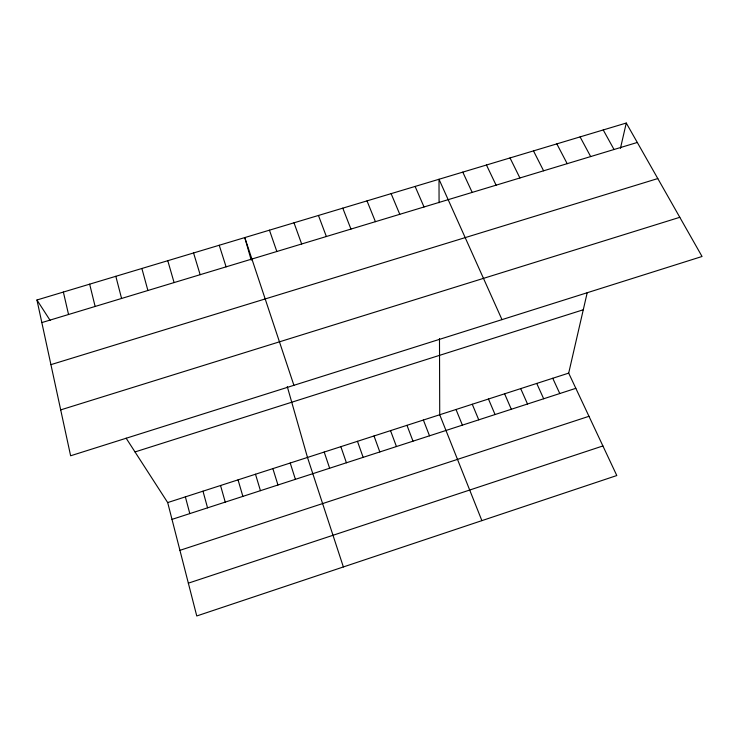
<?xml version="1.0" encoding="UTF-8"?>
<svg xmlns="http://www.w3.org/2000/svg" width="739" height="739" viewBox="0 0 739 739"><rect width="100%" height="100%" fill="white"/><g stroke="black" fill="none" stroke-linecap="round" stroke-linejoin="round"><path stroke-width="1.11" d="M126.12 438.162L167.688 502.575L196.759 615.966L616.797 475.537L568.688 373.121L587.219 292.635M620.437 148.363L626.266 123.034L36.95 299.988L70.621 455.778L702.05 256.488L626.266 123.034M188.343 583.163L602.904 445.95M179.937 550.333L588.974 416.306M172.002 519.378L575.838 388.326M167.688 502.575L568.688 373.121M135.015 451.935L583.274 309.77M60.7 409.886L679.797 217.303M50.926 364.641L657.802 178.561M41.837 322.583L637.304 142.461M36.95 299.988L50.123 320.393M603.227 129.953L614.035 149.5M580.087 136.9L590.664 156.566M556.836 143.883L567.183 163.67M533.484 150.895L543.599 170.801M510.021 157.934L519.905 177.97M486.456 165.009L496.1 185.175M462.79 172.122L472.184 192.408M552.744 378.266L559.783 393.536M536.745 383.43L543.673 398.764M501.993 319.636L439.003 179.263L439.077 202.726M520.699 388.612L527.517 404.002M415.115 186.431L424.029 206.975M504.608 393.804L511.314 409.267M488.461 399.023L495.056 414.542M391.116 193.636L399.781 214.31M472.267 404.251L478.752 419.835M456.018 409.489L462.392 425.137M367.006 200.879L375.421 221.672M481.883 520.644L439.723 414.755L439.493 338.573M342.785 208.149L350.951 229.081M423.373 420.029L429.516 435.807M406.977 425.322L412.999 441.165M318.454 215.455L326.361 236.517M390.525 430.634L396.437 446.541M374.017 435.964L379.818 451.935M294.002 222.799L301.66 243.99M357.464 441.312L363.145 457.349M269.449 230.171L276.839 251.491M340.855 446.67L346.415 462.78M324.199 452.046L329.64 468.221M293.91 385.305L244.775 237.579L251.214 260.156M343.376 566.952L307.489 457.441L287.277 386.599M290.215 463.02L295.406 479.334M219.234 245.256L226.097 266.844M272.876 468.618L277.956 484.996M193.563 252.96L200.158 274.686M255.491 474.226L260.442 490.678M238.05 479.86L242.872 496.386M167.781 260.701L174.09 282.575M220.545 485.514L225.238 502.104M202.985 491.176L207.548 507.841M141.87 268.479L147.902 290.501M185.369 496.867L189.803 513.605M115.829 276.303L121.575 298.464M89.659 284.155L95.128 306.463M63.369 292.053L68.542 314.5"/></g></svg>
